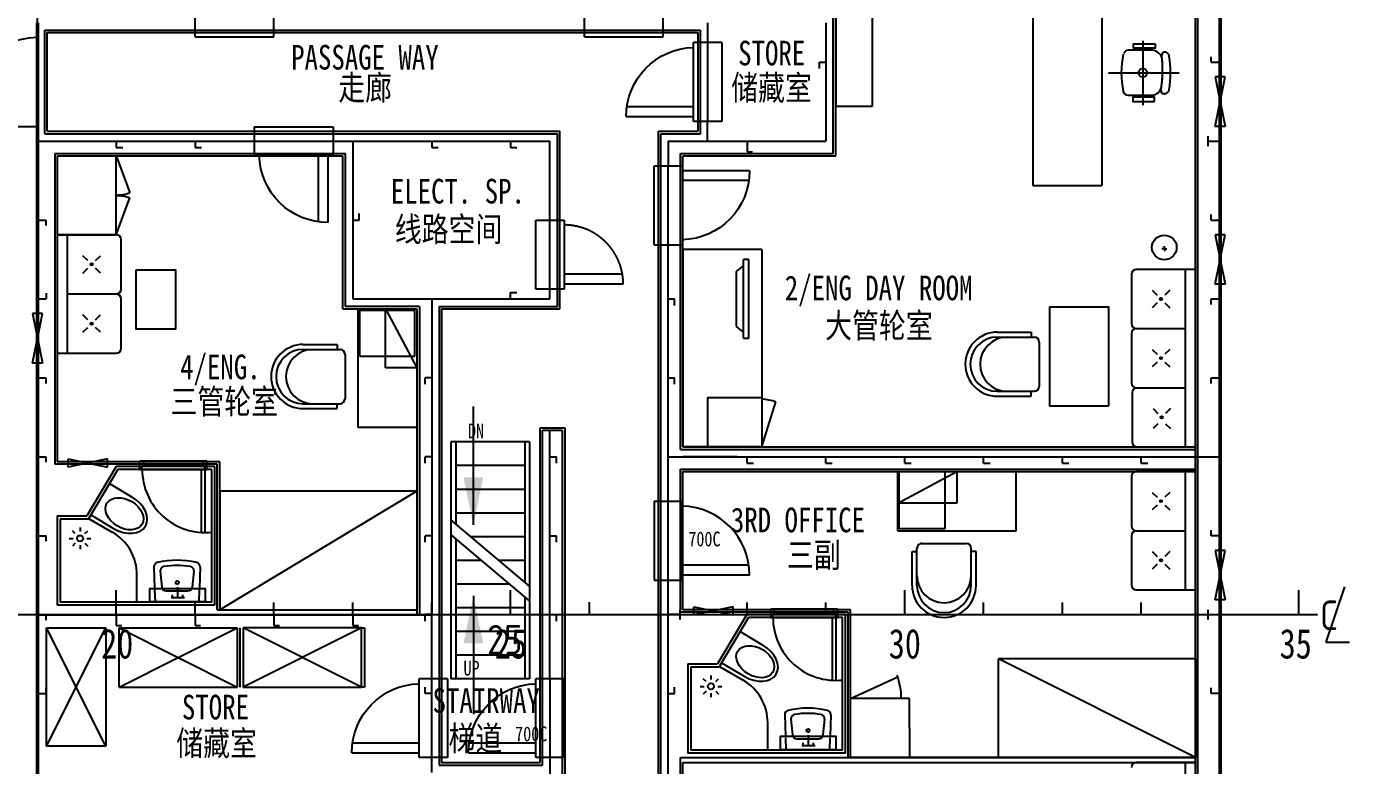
# Model space of a CAD drawing. Header units: millimetres. Extents: x -1838618 to -1600818, y -1770412 to -1553248.
# Drawn here: x -1688121 to -1674696, y -1687075 to -1679582 of the extents above; entities that cross this region are included whole.
import ezdxf
from ezdxf.enums import TextEntityAlignment as Align

# ---------------------------------------------------------------- set-up
doc = ezdxf.new("R2010")
doc.units = ezdxf.units.MM
doc.header["$LTSCALE"] = 100
for name, pattern in [('ACAD_ISO04W100', [30, 24, -3, 0, -3]), ('BORDER', [1.75, 1, -0.25, 0.25, -0.25]), ('CENTER', [2, 1.25, -0.25, 0.25, -0.25]), ('CENTER2', [28.574999999999996, 19.05, -3.174999999999999, 3.174999999999999, -3.174999999999999]), ('DASHED', [0.75, 0.5, -0.25]), ('DASHEDSS', [0.175, 0.125, -0.05]), ('PHANTOM', [2.5, 1.25, -0.25, 0.25, -0.25, 0.25, -0.25]), ('PHANTOM2', [31.749999999999986, 15.875, -3.174999999999999, 3.174999999999999, -3.174999999999999, 3.174999999999999, -3.174999999999999])]:
    doc.linetypes.add(name, pattern=pattern)
for name, color, linetype in [('412equipment', 6, 'Continuous'), ('Eq', 4, 'PHANTOM2'), ('FUN', 3, 'Continuous'), ('Funno', 3, 'Continuous'), ('Furniture', 3, 'Continuous'), ('LADDER', 2, 'Continuous'), ('LIN', 132, 'Continuous'), ('TOITOR', 6, 'Continuous')]:
    doc.layers.add(name, color=color, linetype=linetype)
doc.styles.add('ROMANT', font='', dxfattribs={"width": 0.8})
doc.styles.get("Standard").update_dxf_attribs({"font": 'gbenor.shx', "width": 0.9, "bigfont": 'gbcbig.shx'})
doc.styles.get('ROMANT').set_extended_font_data('SimSun')

# ---------------------------------------------------------------- blocks, each defined once
blk = doc.blocks.new('67')
at = {"color": 4}
for p, q in [((27061.26141402987, 283.2020053626038), (26872.61765984865, -279.8563456460834)), ((14599.99999999348, 0), (14599.99999999348, 250)), ((18599.99999999348, 0), (18599.99999999348, 250)), ((22599.99999999348, 0), (22599.99999999348, 250)), ((26599.99999999348, 0), (26599.99999999348, 250)), ((13799.99999999348, 0), (13799.99999999348, 125)), ((15399.99999999348, 0), (15399.99999999348, 125)), ((16199.99999999348, 0), (16199.99999999348, 125)), ((16999.99999999348, 0), (16999.99999999348, 125)), ((17799.99999999348, 0), (17799.99999999348, 125)), ((19399.9999999936, 0), (19399.9999999936, 125)), ((20199.9999999936, 0), (20199.9999999936, 125)), ((20999.9999999936, 0), (20999.9999999936, 125)), ((21799.9999999936, 0), (21799.9999999936, 125)), ((23399.9999999936, 0), (23399.9999999936, 125)), ((24199.9999999936, 0), (24199.9999999936, 125)), ((24999.9999999936, 0), (24999.9999999936, 125)), ((24999.99999999348, 0), (24999.99999999348, 125)), ((24999.99999999348, 0), (24999.99999999348, 125)), ((25799.99999999348, 0), (25799.99999999348, 125)), ((26872.61765984865, -279.8563456460834), (27113.02318748157, -279.8563456460834))]:
    blk.add_line(p, q, dxfattribs=at)
at = {"color": 4, "ltscale": 100}
blk.add_line((26786.59345266689, 0), (-4089.119822900276, 0), dxfattribs=at)
at = {"color": 4}
blk.add_text('C', height=300, dxfattribs=at).set_placement((26813.57626630505, -156.2675505601801))
at = {"color": 4, "style": 'ROMANT', "width": 0.8}
for s, p in [('20', (14445.51276427693, -443.9903266094624)), ('25', (18440.88619324798, -443.9903266094624)), ('30', (22437.49888486927, -443.9903266094624)), ('35', (26403.46061888384, -443.9903266094624))]:
    blk.add_text(s, height=300, dxfattribs=at).set_placement(p)
blk = doc.blocks.new('hghghg')
at = {"color": 1, "linetype": 'PHANTOM', "ltscale": 400}
blk.add_arc((2708724.532364399, 1336789.027222517), 9139.228509257078, 10.96138715880341, 219.9999998447811, dxfattribs=at)
blk = doc.blocks.new('A$C67547F16')
at = {"color": 6}
blk.add_line((0, 9599.999999999765), (0, -9599.999999999765), dxfattribs=at)
blk = doc.blocks.new('C DECK')
at = {"color": 6, "lineweight": 50}
for p, q in [((9.313226e-10, 9599.999999999765, 590), (9.313226e-10, -9599.999999999765, 590)), ((-11999.99999999907, -4799.999999997439, 590), (-11999.99999999814, 6000.000000003026, 590))]:
    blk.add_line(p, q, dxfattribs=at)
at = {"layer": '412equipment', "color": 7}
blk.add_blockref('A$C67547F16', (9.313226e-10, 0, 590), dxfattribs=at)
blk = doc.blocks.new('A$C61E57362')
at = {"layer": 'LADDER', "color": 2}
for p, q in [((228.9141836062773, 360.0000000034924), (228.9141836062773, 1560.000000015134)), ((800, 1200.000000011641), (0, 1200.000000011641)), ((0, 1200.000000011641), (0, -1200.000000011641)), ((50, 1200.000000011641), (50.00000000002771, 367.3336413772799)), ((750, 1200.000000011641), (750, -220.840690724519)), ((800, 1200.000000011641), (800, -1200.000000011641)), ((750, 960.0000000093132), (50.00000000000799, 960.0000000093135)), ((750, 720.000000006985), (50.00000000001598, 720.000000006985)), ((800, -262.8531430175062), (0, 409.3460936702904)), ((750, 480.0000000046566), (50.00000000002396, 480.0000000046567)), ((800, -409.3460936702904), (0, 262.8531430175062)), ((50, 220.8406907245189), (50, -1200.000000011641)), ((750, 240.0000000023283), (201.5427384326467, 240.0000000023283)), ((312.827660218929, 0), (50, 0)), ((750, 0), (487.172339781071, 0)), ((598.4572615673532, -240.0000000023283), (50, -240.0000000023283)), ((228.9141836062773, -360.0000000034926), (228.9141836062773, -1560.000000015134)), ((750, -367.3336413773031), (750, -1200.000000011641)), ((750, -480.0000000046566), (50, -480.0000000046566)), ((750, -720.0000000069849), (50, -720.0000000069848)), ((750, -960.0000000093132), (50, -960.0000000093132)), ((800, -1200.000000011641), (0, -1200.000000011641))]:
    blk.add_line(p, q, dxfattribs=at)
for points in [[(128.9141836062772, 840.0000000081345), (328.9141836062772, 840.0000000081345), (228.9141836062773, 360.0000000034778)], [(128.9141836062772, -840.0000000081639), (328.9141836062772, -840.0000000081639), (228.9141836062773, -360.0000000035071)]]:
    blk.add_solid(points, dxfattribs=at)
blk = doc.blocks.new('沙发')
at = {"color": 2, "linetype": 'Continuous'}
for p, q in [((100, 275), (-275, 275)), ((100, 325), (-243.7918340000324, 325)), ((-243.7918340000324, 325), (-243.7918340000324, 275)), ((-325, -225), (-325, 225)), ((100, -275), (-275, -275)), ((-243.7918340000324, -325), (-243.7918340000324, -275)), ((100, -325), (-243.7918340000324, -325))]:
    blk.add_line(p, q, dxfattribs=at)
for centre, radius, start, end in [((-275, 225), 50, 90, 180), ((0, 0), 275, 270, 90), ((100, 0), 325, 270, 90), ((100, 0), 275, 270, 90), ((-275, -225), 50, 180, 270)]:
    blk.add_arc(centre, radius, start, end, dxfattribs=at)
blk = doc.blocks.new('BED(2000X1000)')
at = {"color": 2}
for p, q in [((0, -1000), (0, 0)), ((2000, 0), (0, 0)), ((2000, 0), (2000, -1000)), ((0, -1000), (2000, -1000))]:
    blk.add_line(p, q, dxfattribs=at)
at = {"color": 1, "linetype": 'ACAD_ISO04W100', "ltscale": 5}
blk.add_line((2000, -999.9999999999708), (0, 0), dxfattribs=at)
blk = doc.blocks.new('WARDROBE(800X600X2100)')
at = {"color": 2}
for p, q in [((0, 0), (800, 0)), ((0, 0), (0, -600)), ((800, 0), (800, -600.0000000000291)), ((800, 0), (800, -500.0000000000291)), ((800, -600.0000000000291), (0, -600)), ((0, -600), (375.7754154444556, -737.0869692841661)), ((0, -600), (0, -600)), ((800, -600.0000000000291), (424.2245845556026, -737.0869692841661))]:
    blk.add_line(p, q, dxfattribs=at)
for centre, start, end in [((-5.82077e-11, -600), 339.957479079633, 0), ((799.9999999999418, -600.0000000000291), 180, 200.0425209203669)]:
    blk.add_arc(centre, 400, start, end, dxfattribs=at)
blk = doc.blocks.new('A$C491949C4')
at = {"color": 240, "linetype": 'ByBlock'}
for p, q in [((981.8543781638145, 383.9235630941402), (988.9563331264071, 166.1302775698423)), ((1045.33955730265, 339.29152825856), (1061.663477802183, 179.4247693389479)), ((1386.766567472601, 339.2955001042283), (1370.442241409793, 179.4247693388897)), ((1450.25801782019, 384.1445021233376), (1443.156062857597, 166.3512165990396)), ((988.9563331264071, 151.1302775698423), (992.852859606035, 31.63679886588943)), ((1105.43587619625, 139.8943486078351), (1326.669843015726, 139.8943486078351)), ((1223.320953869959, 72.55918170712539), (1223.320953869959, 177.3206069027946)), ((1439.252859605942, 31.63679886588943), (1443.149386085337, 151.1302775698423)), ((1156.125184647739, 72.55918170712539), (1290.516723091947, 72.55918170712539)), ((1169.236530887894, 72.55918170712539), (1169.236530887894, 98.74961890399572)), ((1274.127492395229, 72.55918170712539), (1274.127492395229, 98.74961890399572))]:
    blk.add_line(p, q, dxfattribs=at)
blk.add_lwpolyline([(939.9542225245387, 29.99985609212308), (939.9542225245387, 166.1302775698423), (1500.132107889512, 166.1302775698423), (1500.132107889512, 29.99985609212308)], close=True, dxfattribs=at)
blk.add_circle((1218.404222978512, 225.0585994668945), 16.38923069692566, dxfattribs=at)
for centre, radius, start, end in [((1025.831003608415, 385.3575834890653), 44, 102.5848047520016, 181.8676788394341), ((1216.064825405832, -423.0236200201615), 874.4604189684636, 76.79246298133988, 103.2092160529896), ((1406.274897813564, 385.3631712660135), 44, 358.1323211605658, 77.41679423775462), ((1089.111955696484, 343.7611075275054), 44, 99.09697724896176, 185.8302387477382), ((1216.064548511989, -390.2119103170408), 788.8681204265225, 80.2285837093285, 99.77320220518429), ((1342.994169078767, 343.7650793731155), 44, 354.1697612522619, 80.90468456215785), ((1105.43587619625, 183.8943486078351), 43.99999999999883, 185.8302387477382, 270), ((1326.669843015726, 183.8943486078351), 44, 270, 354.1697612522619)]:
    blk.add_arc(centre, radius, start, end, dxfattribs=at)
at = {"layer": 'TOITOR', "color": 240, "linetype": 'ByBlock'}
for p, q in [((597.4998871800489, 1399.999856092123), (299.9998871802818, 899.999856092123)), ((614.864271390019, 1369.999856092123), (317.0547858399805, 869.4797123102471)), ((1599.999887180282, 1399.999856092123), (597.4998871798161, 1399.999856092123)), ((1569.999887180514, 1369.999856092123), (614.864271390019, 1369.999856092123)), ((839.9998871802818, 1369.999856092065), (839.9998871802818, 1459.999856092007)), ((839.9998871802818, 1459.999856092065), (1519.999887180282, 1459.999856092065)), ((839.9998871802818, 1369.999856092065), (1519.999887180282, 1369.999856092065)), ((859.9998871802817, 1369.999856092065), (859.9998871802817, 1409.999856092007)), ((859.9998871802817, 1409.999856092007), (1499.999887180514, 1409.999856092065)), ((879.9998871802818, 1409.999856092007), (879.9998871802818, 1459.999856092007)), ((1461.999887180282, 1369.999856092065), (1461.999887180282, 734.1343042652297)), ((1479.999887180282, 1409.999856092007), (1479.999887180282, 1459.999856092007)), ((1499.999887180282, 1369.999856092065), (1499.999887180282, 1409.999856092007)), ((1499.999887180282, 1369.999856092065), (1499.999887180282, 732.9998560920649)), ((1519.999887180282, 1369.999856092065), (1519.999887180282, 1459.999856092007)), ((530.189974023262, 1227.690112618307), (759.9201443335041, 1091.000661283731)), ((-0.000112819718197, 899.999856092123), (299.9998871802818, 899.9998560920648)), ((29.99988718028181, 869.999856092123), (317.3557031655219, 869.999856092123)), ((319.1266766279004, 873.079809939867), (559.2354493094608, 735.0172656480863)), ((341.9195976566989, 911.269312002274), (571.649767966941, 774.5798606676398)), ((122.6432603169232, 672.3122107649396), (163.1438250062056, 672.3122107649396)), ((183.5735767942387, 721.5503044067591), (154.9353397954255, 750.1885414056887)), ((232.6934860367328, 782.3624364846909), (232.6934860367328, 741.8618717955832)), ((281.8133952792268, 721.5503044067591), (310.45163227804, 750.1885414056887)), ((302.24314706726, 672.3122107649396), (342.7437117565423, 672.3122107649396)), ((183.5735767942387, 623.0741171231202), (154.9353397954255, 594.4358801241905)), ((232.6934860367328, 602.762549734296), (232.6934860367328, 562.2619850451883)), ((281.8133952792268, 623.0741171231202), (310.45163227804, 594.4358801241905)), ((809.9998871802817, 29.99985609218129), (809.9998871802817, 301.5641141252126))]:
    blk.add_line(p, q, dxfattribs=at)
for points in [[(-0.000112819718197, 899.999856092123), (-0.000112819718197, -0.0001439078769181), (1599.999887180282, -0.0001439078769181), (1599.999887180282, 1399.999856092123)], [(29.99988718028181, 869.999856092123), (29.99988718028181, 29.99985609218129), (1569.999887180282, 29.99985609218129), (1569.999887180514, 1369.999856092123)]]:
    blk.add_lwpolyline(points, dxfattribs=at)
blk.add_circle((232.6934860367328, 672.3122107649396), 31.27217195974663, dxfattribs=at)
for centre, radius, start, end in [((1499.999887180514, 1369.999856091977), 637, 180, 276.3089809253555), ((309.9998871679418, 301.5641141179367), 500.0000000123399, 8.337633e-10, 60.10109815664209)]:
    blk.add_arc(centre, radius, start, end, dxfattribs=at)
blk.add_ellipse((683.1230822117068, 922.474075969323), major_axis=(177.7157921268292, -105.7408963154727), ratio=0.6951219512192655, dxfattribs=at)
blk.add_ellipse((665.7849561502225, 932.7902609757147), major_axis=(229.7301703101963, -136.6894513346384), ratio=0.6886792452829475, start_param=-1.570796326794401, end_param=1.570796326795391, dxfattribs=at)
blk = doc.blocks.new('A$C27DC17FB')
at = {"layer": 'LIN'}
for p, q in [((0.0002137055271305, 399.9994309491012), (82.244640069257, -0.0005690508987755)), ((0.0002137055271305, -0.0005690508987755), (82.244640069257, 399.9994309491012)), ((82.244640069257, 399.9994309491012), (0.0002137055271305, 399.9994309491012)), ((82.244640069257, -0.0005690508987755), (0.0002137055271305, -0.0005690508987755))]:
    blk.add_line(p, q, dxfattribs=at)
blk = doc.blocks.new('BC12')
at = {"color": 2}
for p, q in [((0, 0), (370.0000000000145, 2.91038e-11)), ((0, -1200), (0, -2.91038e-11)), ((370, -1200), (370.0000000000145, -2.91038e-11)), ((0, -1200), (370, -1199.999999999971))]:
    blk.add_line(p, q, dxfattribs=at)
blk = doc.blocks.new('TV')
at = {"layer": 'Eq'}
for p, q in [((0, 55.58611087501049), (0, 0)), ((0, 55.58611087501049), (800, 55.58611087501049)), ((0, 0), (800, 0)), ((62.16039748105686, 55.58611087501049), (118.4119380675256, 124.7518026242032)), ((665.9948601373471, 130.2107673964929), (134.0051398626529, 130.2107673964929)), ((737.8396025189431, 55.58611087501049), (681.5880619324744, 124.7518026242032)), ((800, 0), (800, 55.58611087501049))]:
    blk.add_line(p, q, dxfattribs=at)
for centre, start, end in [((134.0051398626529, 105.2107673964929), 90, 128.5888920842618), ((665.9948601373471, 105.2107673964929), 51.41110791573821, 90)]:
    blk.add_arc(centre, 25, start, end, dxfattribs=at)
blk = doc.blocks.new('TV TABLE2')
at = {"layer": 'FUN'}
for p, q in [((0, 0), (0, -800)), ((0, 0), (2000, -2.91038e-11)), ((2000, 0), (2000, -800)), ((0, -800), (2000, -800))]:
    blk.add_line(p, q, dxfattribs=at)
blk = doc.blocks.new('book rack(600x320x280)')
at = {"color": 2, "ltscale": 10}
for p, q in [((-600, 0), (-600, -320)), ((0, 0), (-600, 0)), ((-600, 0), (0, -320)), ((0, -320), (0, 0)), ((-600, -320), (0, -320))]:
    blk.add_line(p, q, dxfattribs=at)
blk = doc.blocks.new('jj')
at = {"color": 6}
for p, q in [((98188.1525765613, 176276.7093746283), (98244.15257656132, 176276.7093746283)), ((98188.1525765613, 176166.7093746283), (98188.1525765613, 176276.7093746283))]:
    blk.add_line(p, q, dxfattribs=at)
blk = doc.blocks.new('DOOR700C NEW')
at = {"color": 2}
for p, q in [((649.7940998086123, 688.0352404987752), (649.7940998085832, 12.54117774074984)), ((749.7940998086123, 695.2149174712249), (749.7940998086123, 12.53534188943013)), ((-0.205888747877907, -274.6315626151336), (0.0094282462669071, 12.57618028242723)), ((799.7940998086415, 12.53242396377027), (0.0094304337690119, 12.57909820795976)), ((799.7940998086415, -274.6315626151336), (799.7940998086415, 12.53242396377027)), ((-0.205888747877907, -274.63156261513), (799.7940998086705, -274.6315626151336))]:
    blk.add_line(p, q, dxfattribs=at)
at = {"color": 2, "lineweight": -3, "ltscale": 5}
blk.add_arc((749.7940998086123, -4.785082528775092), 700, 90, 178.5788155781583, dxfattribs=at)
blk = doc.blocks.new('2')
at = {"color": 6}
for p, q in [((-28702.38223777187, -37258.71175728081), (-28646.38223777188, -37258.71175728081)), ((-28702.38223777187, -37368.71175728081), (-28702.38223777187, -37258.71175728081))]:
    blk.add_line(p, q, dxfattribs=at)
blk = doc.blocks.new('3沙发')
at = {"color": 2}
for p, q in [((-1200, 600), (-1200, -2.328306e-10)), ((-650, 650), (-1150, 650)), ((-600, 600), (-600, 100)), ((-50, 650), (-550, 650)), ((0, 0), (0, 600)), ((-939.3231371182482, 389.3231371182483), (-988.5587316898163, 438.5587316898163)), ((-811.4412683101835, 438.5587316898163), (-860.6768628817517, 389.3231371182483)), ((-339.3231371182483, 389.3231371182483), (-388.5587316898163, 438.5587316898163)), ((-211.4412683101837, 438.5587316898163), (-260.6768628817517, 389.3231371182483)), ((-939.3231371182482, 310.6768628817517), (-988.5587316898163, 261.4412683101837)), ((-892.1017943287735, 357.8982056712266), (-907.8982056712266, 342.1017943287734)), ((-892.1017943287735, 342.1017943287734), (-907.8982056712266, 357.8982056712266)), ((-811.4412683101835, 261.4412683101837), (-860.6768628817517, 310.6768628817517)), ((-339.3231371182483, 310.6768628817517), (-388.5587316898163, 261.4412683101837)), ((-292.1017943287734, 357.8982056712266), (-307.8982056712266, 342.1017943287734)), ((-292.1017943287734, 342.1017943287734), (-307.8982056712266, 357.8982056712266)), ((-211.4412683101837, 261.4412683101837), (-260.6768628817517, 310.6768628817517)), ((-1200.000000000233, 99.99999999976717), (0, 100)), ((-1200.000000000233, -2.328306e-10), (0, 0)), ((0, 100), (0, 100))]:
    blk.add_line(p, q, dxfattribs=at)
for centre in [(-900, 350), (-300, 350)]:
    blk.add_circle(centre, 11.16974957875079, dxfattribs=at)
for centre, start, end in [((-1150, 600), 90, 180), ((-650, 600), 0, 90), ((-550, 600), 90, 180), ((-50, 600), 0, 90)]:
    blk.add_arc(centre, 50, start, end, dxfattribs=at)
blk = doc.blocks.new('T.T.1000X600X600')
at = {"layer": 'Furniture'}
blk.add_lwpolyline([(-565.4435541667043, 199.4974746832158), (-165.4435541667044, 199.4974746832158), (-165.4435541667044, -400.5025253167842), (-565.4435541667043, -400.5025253167842)], close=True, dxfattribs=at)
blk = doc.blocks.new('3FDF')
at = {"color": 6}
for p, q in [((-3920.000001529232, -379.9999999823049, 590), (-3920.0000015283, 3369.999999998603, 590)), ((8079.9999984717, 1118.999999996042, 590), (8079.9999984717, -779.0000000039581, 590)), ((2879.999998347834, -230.000000001397, 590), (2879.999998347834, -1229.843722030986, 590)), ((4079.999998456798, -230.000000001397, 590), (4079.999998347833, -1429.375000003027, 590)), ((-3920.000001529697, -1430.000000001397, 590), (-3920.000001529232, -379.9999999823049, 590)), ((4015.000211837701, -694.6875000023283, 590), (4015.000211837701, -629.6875000023283, 590)), ((4015.000211837701, -629.6875000023283, 590), (4080.000211837702, -629.6875000023283, 590)), ((7989.9999984717, -630.0000000039581, 590), (7989.9999984717, -574.000000003958, 590)), ((7989.9999984717, -630.0000000039581, 590), (8079.9999984717, -630.0000000039581, 590)), ((2880.071603819262, -1429.843722030986, 590), (2880.071603819262, -1229.843722030986, 590)), ((8079.9999984717, -1281.000000003958, 590), (8079.9999984717, -2379.000000003958, 590)), ((-3920.0000015283, -1430.000000001397, 590), (-920.0000015185213, -1430.000000001397, 590)), ((-3920.0000015283, -3179.000000003725, 590), (-3920.0000015283, -1430.000000001397, 590)), ((-3120.000001523644, -1430.000000001397, 590), (-3120.000001523644, -1495.000000001397, 590)), ((-2320.000001118518, -1430.000000230037, 590), (-2320.000001118518, -1495.000000230036, 590)), ((-920.0000015185213, -1430.000000001397, 590), (1279.9999984717, -1430.000000001397, 590)), ((-720.0000015283003, -1430.000000001397, 590), (-720.0000015283003, -3030.000000001397, 590)), ((79.99999888148159, -1430.000000230037, 590), (79.99999888148159, -1495.000000230036, 590)), ((879.9999988814816, -1430.000000230037, 590), (879.9999988814816, -1495.000000230036, 590)), ((1279.999998472631, -2229.652833033353, 590), (1279.999998472631, -1430.000000001397, 590)), ((2479.9999984717, -1430.000000001397, 590), (4079.999998347833, -1429.375000003027, 590)), ((2479.9999984717, -1430.000000007218, 590), (2479.9999984717, -1680.000000007218, 590)), ((7959.999998498708, -1480.000000003958, 590), (7959.999998498708, -1380.000000003958, 590)), ((7959.999998498708, -1430.000000003958, 590), (8079.999998498708, -1430.000000003958, 590)), ((-3120.000001523644, -1495.000000001397, 590), (-3055.000001523644, -1495.000000001397, 590)), ((-2320.000001118518, -1495.000000230036, 590), (-2255.000001118518, -1495.000000230036, 590)), ((79.99999888148159, -1495.000000230036, 590), (144.9999988814816, -1495.000000230036, 590)), ((879.9999988814816, -1495.000000230036, 590), (944.9999988814816, -1495.000000230036, 590)), ((2479.9999984717, -5880.000000003958, 590), (2479.9999984717, -1680.000000007218, 590)), ((-3920.00000152411, -2230.000000003725, 590), (-3830.00000152411, -2230.000000003725, 590)), ((-3830.00000152411, -2286.000000003725, 590), (-3830.00000152411, -2230.000000003725, 590)), ((-720.0000012991949, -2230.000106738648, 590), (-655.000001299195, -2230.000106738648, 590)), ((-655.000001299195, -2230.000106738648, 590), (-655.000001299195, -2165.000106738648, 590)), ((1279.999998472631, -3030.000000001397, 590), (1279.999998472631, -2229.652833033353, 590)), ((7989.9999984717, -2230.000000003958, 590), (7989.9999984717, -2174.000000003958, 590)), ((7989.9999984717, -2230.000000003958, 590), (8079.9999984717, -2230.000000003958, 590)), ((8079.9999984717, -2881.000000003725, 590), (8079.9999984717, -5579.000000003958, 590)), ((-3920.00000152411, -3030.000000003726, 590), (-3830.00000152411, -3030.000000003726, 590)), ((-3830.00000152411, -2972.50211107987, 590), (-3830.00000152411, -3028.50211107987, 590)), ((-720.0000015283003, -3030.000000001397, 590), (1279.9999984717, -3030.000000001397, 590)), ((79.9999984758906, -3030.000000001397, 590), (79.9999984758906, -6230.000000001397, 590)), ((879.9999988814816, -3030.000213247026, 590), (879.9999988814816, -2965.000213247026, 590)), ((879.9999988814816, -2965.000213247026, 590), (944.9999988814816, -2965.000213247026, 590)), ((2479.999891963322, -3030.000106738415, 590), (2544.999891963322, -3030.000106738415, 590)), ((2544.999891963322, -3095.000106738415, 590), (2544.999891963322, -3030.000106738415, 590)), ((7989.9999984717, -3086.000000003958, 590), (7989.9999984717, -3030.000000003958, 590)), ((7989.9999984717, -3030.000000003958, 590), (8079.9999984717, -3030.000000003958, 590)), ((-3920.0000015283, -9430.000000078462, 590), (-3920.0000015283, -3681.000000003726, 590)), ((-3920.00000152411, -3830.000000003725, 590), (-3830.00000152411, -3830.000000003725, 590)), ((-3830.00000152411, -3886.000000003726, 590), (-3830.00000152411, -3830.000000003725, 590)), ((80.00010498426855, -3830.000106738415, 590), (15.00010498426854, -3830.000106738415, 590)), ((15.00010498426854, -3895.000106738415, 590), (15.00010498426854, -3830.000106738415, 590)), ((2479.999891963322, -3830.000106738415, 590), (2544.999891963322, -3830.000106738415, 590)), ((2544.999891963322, -3895.000106738415, 590), (2544.999891963322, -3830.000106738415, 590)), ((7989.9999984717, -3886.000000003959, 590), (7989.9999984717, -3830.000000003958, 590)), ((7989.9999984717, -3830.000000003958, 590), (8079.9999984717, -3830.000000003958, 590)), ((1279.999998476356, -6880.118169959169, 590), (1279.9999984717, -4360.000000001397, 590)), ((-3920.00000152411, -4630.000000003724, 590), (-3830.00000152411, -4630.000000003724, 590)), ((-3830.00000152411, -4686.000000003725, 590), (-3830.00000152411, -4630.000000003724, 590)), ((80.00010498426855, -4630.000106738414, 590), (15.00010498426854, -4630.000106738414, 590)), ((15.00010498426854, -4695.000106738414, 590), (15.00010498426854, -4630.000106738414, 590)), ((1279.999891963787, -4630.000106738182, 590), (1344.999891963787, -4630.000106738182, 590)), ((1344.999891963787, -4695.000106738182, 590), (1344.999891963787, -4630.000106738182, 590)), ((2479.999891963322, -4630.000106738414, 590), (8079.9999984717, -4630.000106738414, 590)), ((3279.999891963322, -4695.000106738414, 590), (3279.999891963322, -4630.000106738414, 590)), ((3279.999891963322, -4695.000106738414, 590), (3344.999891963322, -4695.000106738414, 590)), ((4079.999891963321, -4695.000106738414, 590), (4079.999891963321, -4630.000106738414, 590)), ((4079.999891963321, -4695.000106738414, 590), (4144.999891963322, -4695.000106738414, 590)), ((4879.999891963322, -4695.000106738414, 590), (4879.999891963322, -4630.000106738414, 590)), ((4879.999891963322, -4695.000106738414, 590), (4944.999891963322, -4695.000106738414, 590)), ((5679.999891963322, -4695.000106738414, 590), (5679.999891963322, -4630.000106738414, 590)), ((5679.999891963322, -4695.000106738414, 590), (5744.999891963321, -4695.000106738414, 590)), ((6479.999891963323, -4695.000106738414, 590), (6479.999891963323, -4630.000106738414, 590)), ((6479.999891963323, -4695.000106738414, 590), (6544.999891963321, -4695.000106738414, 590)), ((7279.999891963322, -4695.000106738414, 590), (7279.999891963322, -4630.000106738414, 590)), ((7279.999891963322, -4695.000106738414, 590), (7344.999891963322, -4695.000106738414, 590)), ((-3920.00000152411, -5430.000000003725, 590), (-3830.00000152411, -5430.000000003725, 590)), ((-3830.00000152411, -5486.000000003725, 590), (-3830.00000152411, -5430.000000003725, 590)), ((80.00010498426855, -5430.000106738415, 590), (15.00010498426854, -5430.000106738415, 590)), ((15.00010498426854, -5495.000106738415, 590), (15.00010498426854, -5430.000106738415, 590)), ((1279.999891963787, -5430.000106738182, 590), (1344.999891963787, -5430.000106738182, 590)), ((1344.999891963787, -5495.000106738181, 590), (1344.999891963787, -5430.000106738182, 590)), ((7989.9999984717, -5430.000000038417, 590), (7989.9999984717, -5374.000000038417, 590)), ((8079.9999984717, -5430.000000038417, 590), (7989.9999984717, -5430.000000038417, 590)), ((2479.9999984717, -10830.00000000093, 590), (2479.9999984717, -5880.000000003958, 590)), ((8079.9999984717, -6081.000000003958, 590), (8079.9999984717, -7979.999999969732, 590)), ((8079.999998476356, -6230.000000003725, 590), (8079.999998476356, -6105.000000003725, 590)), ((-3920.00000152411, -6230.000000003725, 590), (-3830.00000152411, -6230.000000003725, 590)), ((-3920.0000015283, -6231.071677580942, 590), (79.9999984758906, -6231.071677580942, 590)), ((-3830.00000152411, -6286.000000003725, 590), (-3830.00000152411, -6230.000000003725, 590)), ((80.00010498426855, -6230.000106738414, 590), (15.00010498426854, -6230.000106738414, 590)), ((15.00010498426854, -6295.000106738415, 590), (15.00010498426854, -6230.000106738414, 590)), ((79.9999984758906, -7830.000000013038, 590), (79.9999984758906, -6230.000000001397, 590)), ((1279.999891963787, -6230.000106738182, 590), (1344.999891963787, -6230.000106738182, 590)), ((1344.999891963787, -6295.000106738182, 590), (1344.999891963787, -6230.000106738182, 590)), ((2599.999998475891, -6230.000000011409, 590), (2479.999998475891, -6230.000000011409, 590)), ((2599.999998475891, -6280.000000011408, 590), (2599.999998475891, -6180.000000011409, 590)), ((7959.999998498708, -6280.000000003958, 590), (7959.999998498708, -6180.000000003958, 590)), ((7959.999998498708, -6230.000000003958, 590), (8079.999998498708, -6230.000000003958, 590)), ((-3830.000001541339, -7030.000000031897, 590), (-3830.000001541339, -6974.000000031899, 590)), ((15.00010498426854, -7030.000106738414, 590), (15.00010498426854, -6965.000106738415, 590)), ((1279.999998476356, -6880.118169959169, 590), (1279.999998476822, -9330.084716197336, 590)), ((2544.999891962856, -7030.000106738414, 590), (2544.999891962856, -6965.000106738415, 590)), ((7989.9999984717, -7030.000000038417, 590), (7989.9999984717, -6974.000000038417, 590)), ((-3920.000001541339, -7030.000000031897, 590), (-3830.000001541339, -7030.000000031897, 590)), ((80.00010498426855, -7030.000106738414, 590), (15.00010498426854, -7030.000106738414, 590)), ((2479.999891962856, -7030.000106738414, 590), (2544.999891962856, -7030.000106738414, 590)), ((8079.9999984717, -7030.000000038417, 590), (7989.9999984717, -7030.000000038417, 590))]:
    blk.add_line(p, q, dxfattribs=at)
at = {"color": 2}
for p, q in [((7829.9999987958, -15630.00000000442, 590), (7830.000073395204, 3169.999999999069, 590)), ((7854.99999869708, -15654.99999999697, 590), (7855.000073494389, 3195.00037310971, 590)), ((-3845.0000015283, -304.954542684136, 590), (2804.999998347834, -304.954542684136, 590)), ((-3845.000001529232, -1354.682501998497, 590), (-3845.000001529232, -304.954542684136, 590)), ((-3820.0000015283, -329.9545426839031, 590), (2779.999998347834, -329.954542684136, 590)), ((-3820.000001529232, -1329.682501998497, 590), (-3820.000001529232, -329.9545426839031, 590)), ((2779.999998347834, -329.954542684136, 590), (2779.999998347834, -1329.682501998497, 590)), ((2804.999998347834, -304.954542684136, 590), (2804.999998347834, -1359.682501998497, 590)), ((7295.952281058766, -411.8241176770534, 590), (7295.952281058766, -1063.824117677053, 590)), ((6945.702098599169, -737.8241176770534, 590), (7665.202281058767, -737.8241176770534, 590)), ((7514.400164756924, -949.3241176768206, 590), (7505.382724395023, -949.3241176768206, 590)), ((-3820.000001529232, -1329.682501998497, 590), (1379.999998470768, -1329.682501998497, 590)), ((1379.999998471699, -3130.000000001397, 590), (1379.999998471699, -1329.057501918636, 590)), ((2379.999998469837, -11130.00000008405, 590), (2379.999998470768, -1329.682501998497, 590)), ((2379.999998470768, -1329.682501998497, 590), (2779.999998347834, -1329.682501998497, 590)), ((-3845.000001529232, -1354.682501998497, 590), (1354.999998470768, -1354.682501998497, 590)), ((1354.9999984717, -3105.000000001397, 590), (1354.9999984717, -1354.682501918636, 590)), ((2404.999998470768, -1354.682501998497, 590), (2804.999998347834, -1354.682501998497, 590)), ((2404.999998469837, -11105.0000000773, 590), (2404.999998470768, -1354.682501998497, 590)), ((-3745.0000015283, -1554.682501918636, 590), (-3745.0000015283, -4704.99999992107, 590)), ((-3745.0000015283, -1554.682501918636, 590), (-795.0000015283003, -1554.682501918403, 590)), ((-3720.0000015283, -1579.682501918403, 590), (-3720.0000015283, -4679.99999992107, 590)), ((-3695.0000015283, -1579.682501918636, 590), (-820.0000015283003, -1579.682501918636, 590)), ((-820.0000015283003, -3129.682501895354, 590), (-820.0000015283003, -1579.682501918403, 590)), ((-795.0000015283003, -3104.682501895354, 590), (-795.0000015283003, -1554.682501918403, 590)), ((2604.999998483807, -4555.000106738414, 590), (2604.999998489395, -1555.000000003958, 590)), ((2605.624998494052, -1555.000000115018, 590), (4154.999998456332, -1555.000000165543, 590)), ((2629.9999984717, -4529.999999916413, 590), (2629.9999984717, -1580.000000003958, 590)), ((2630.624998476357, -1580.000000114785, 590), (4179.999998456333, -1580.000000113854, 590)), ((6179.426523140632, -1879.999979846412, 590), (6879.398237346672, -1879.999985718867, 590)), ((1136.396123885643, -2929.652833033353, 590), (1136.396123885177, -2229.652833033353, 590)), ((1136.396123885177, -2229.652833033353, 590), (1423.583447586512, -2229.652833033353, 590)), ((1423.563022106653, -2229.652833033353, 590), (1423.603873066138, -2929.65283303312, 590)), ((7514.045914109797, -2520.149874387775, 590), (7489.045914109796, -2520.149874387775, 590)), ((7514.045914109797, -2520.149874387775, 590), (7489.045914109796, -2520.149874387775, 590)), ((7514.045914109797, -2520.149874387775, 590), (7514.045914109797, -2495.149874387775, 590)), ((7514.045914109797, -2520.149874387775, 590), (7539.045914109796, -2520.149874387775, 590)), ((7514.045914109797, -2520.149874387775, 590), (7514.045914109797, -2545.149874387775, 590)), ((7514.045914109797, -2520.149874387775, 590), (7539.045914109796, -2520.149874387775, 590)), ((7180.000042841304, -2780.000109417131, 590), (7180.00004284177, -3280.000109417132, 590)), ((7830.000042840838, -2730.000109416666, 590), (7230.000042840838, -2730.000109417131, 590)), ((7730.000042841304, -4530.000106738414, 590), (7730.000042840838, -2730.000109416899, 590)), ((7730.000042840838, -2730.000109416899, 590), (7730.000042840838, -2730.000109416899, 590)), ((7830.000042841304, -4530.000106738414, 590), (7830.000042840838, -2730.000109416899, 590)), ((1423.603873066138, -2929.652833033353, 590), (1136.396123885643, -2929.652833033353, 590)), ((7391.44131115172, -2941.441377727315, 590), (7440.676905723289, -2990.67697229865, 590)), ((7568.558774530888, -2941.441377727082, 590), (7519.323179959319, -2990.67697229865, 590)), ((7440.676905723289, -3069.323246535147, 590), (7391.44131115172, -3118.558841106948, 590)), ((7472.101837170311, -3022.101903745672, 590), (7487.898248512298, -3037.898315088125, 590)), ((7487.898248512298, -3022.101903745672, 590), (7472.101837170311, -3037.898315088125, 590)), ((7519.323179959319, -3069.323246535147, 590), (7568.558774530888, -3118.558841106715, 590)), ((-820.0000015283003, -3129.682501895354, 590), (-70.0000865100883, -3129.682501895354, 590)), ((-45.00000152830034, -3104.682501895354, 590), (-795.0000015283003, -3104.682501895354, 590)), ((-670.000086510554, -3129.682501894888, 590), (-670.0000865124166, -4329.682501894887, 590)), ((-670.000086510554, -3129.682501894888, 590), (-70.00000152923167, -3129.682501894655, 590)), ((-620.0001714900135, -3129.682501894888, 590), (-70.00000152923167, -3129.682501895354, 590)), ((-70.00000152923167, -3129.682501895354, 590), (-70.00000152830034, -6231.071677580708, 590)), ((-70.00000152923167, -3129.682501894655, 590), (-70.00000153109431, -4129.682501894655, 590)), ((-45.00000152830034, -3104.682501895354, 590), (-45.00000152830034, -6231.071677580708, 590)), ((154.9999984735623, -3105.000000001397, 590), (1354.9999984717, -3105.000000001397, 590)), ((179.9999984735623, -3130.000000001397, 590), (1379.999998471699, -3130.000000001397, 590)), ((7230.00004284177, -3330.000109417131, 590), (7730.00004284177, -3330.000109416899, 590)), ((7180.00004284177, -3380.000109417132, 590), (7180.00004284177, -3880.000109417132, 590)), ((7391.44131115172, -3541.441377727315, 590), (7440.676905723289, -3590.676972298651, 590)), ((7472.101837170311, -3622.101903745672, 590), (7487.898248513229, -3637.898315088125, 590)), ((7487.898248513229, -3622.101903745672, 590), (7472.101837170311, -3637.898315088125, 590)), ((7568.558774531819, -3541.441377727082, 590), (7519.323179960252, -3590.676972298651, 590)), ((7440.676905723289, -3669.323246535146, 590), (7391.44131115172, -3718.558841106947, 590)), ((7519.323179960252, -3669.323246535146, 590), (7568.558774531819, -3718.558841106715, 590)), ((7187.761699876748, -3980.000106738648, 590), (7187.761699877214, -4480.000106738647, 590)), ((7230.00004284177, -3930.000109417131, 590), (7730.000042841304, -3930.000109416666, 590)), ((2629.9999984717, -4529.999999916413, 590), (2629.9999984717, -4129.999999916413, 590)), ((3429.9999984717, -4529.999999916413, 590), (3572.585248769261, -4073.519581977977, 590)), ((7399.202968187164, -4142.047484581825, 590), (7448.438562758733, -4191.283079153159, 590)), ((7576.320431566798, -4142.047484581591, 590), (7527.084836995229, -4191.283079153159, 590)), ((7448.438562758733, -4294.246114806504, 590), (7399.20296818763, -4343.481709378306, 590)), ((7479.863494205755, -4222.708010600181, 590), (7495.659905548207, -4238.504421942635, 590)), ((7495.659905548207, -4222.708010600181, 590), (7479.863494205755, -4238.504421942635, 590)), ((7527.084836995229, -4294.246114806504, 590), (7576.320431566798, -4343.481709378073, 590)), ((-670.0000865124166, -4329.682501894887, 590), (-70.00000153109431, -4329.682501894654, 590)), ((1179.999998470768, -4335.000000001397, 590), (1429.999998470768, -4335.000000001397, 590)), ((1204.999998470768, -4360.000000001397, 590), (1404.999998470768, -4360.000000001397, 590)), ((1404.999998470768, -4360.000000001397, 590), (1404.999998470768, -11105.31749816308, 590)), ((1429.999998470768, -4335.000000001397, 590), (1429.999998470768, -11130.31749808322, 590)), ((2604.999998483807, -4555.000106738414, 590), (7830.000042841304, -4555.000106738414, 590)), ((2629.9999984717, -4530.000106738414, 590), (7830.000042841304, -4530.000106738414, 590)), ((7222.238385812379, -4530.000109430635, 590), (7822.238385812379, -4530.00010943017, 590)), ((2629.9999984717, -4629.999999916413, 590), (7829.999999307095, -4629.999999918276, 590)), ((3179.9999984717, -4629.999999916413, 590), (2629.9999984717, -4629.999999916413, 590)), ((4154.847593291662, -4629.999999917112, 590), (4654.847593291662, -4629.999999917112, 590)), ((2604.999998483342, -4754.999999916181, 590), (7829.999999307095, -4754.999999918276, 590)), ((2604.999998480082, -6205.000000000699, 590), (2604.999998483342, -4754.999999916181, 590)), ((2629.9999984717, -4779.999999916413, 590), (7829.999999307095, -4779.999999918277, 590)), ((2629.9999984717, -6180.000000000466, 590), (2629.9999984717, -4779.999999916413, 590)), ((4808.814652922563, -5379.999999917112, 590), (4808.814652922563, -4779.999914935557, 590)), ((6008.814652922563, -5379.999999918742, 590), (6008.814652922563, -4779.99991493742, 590)), ((-2070.000001528766, -4980.000000001164, 590), (-2070.000001528766, -6180.000000001165, 590)), ((-70.000001528766, -4980.000000001164, 590), (-2070.000001528766, -4980.000000001164, 590)), ((4808.814652922563, -5379.999999917112, 590), (6008.814652922563, -5379.999999919208, 590)), ((-3920.00000152411, -6230.000000003725, 590), (-3920.00000152411, -6105.000000003725, 590)), ((79.9999984758906, -6230.000000003725, 590), (79.9999984758906, -6105.000000003725, 590)), ((879.9999984758906, -6230.000000003725, 590), (879.9999984758906, -6105.000000003725, 590)), ((1679.99999847589, -6230.000000003725, 590), (1679.99999847589, -6105.000000003725, 590)), ((2479.999998475891, -6230.000000003725, 590), (2479.999998475891, -6105.000000003725, 590)), ((-3827.435652513523, -6364.484218964353, 590), (-3227.435652513523, -6364.484218964353, 590)), ((-3827.435652513523, -7564.484218964354, 590), (-3827.435652513523, -6364.484218964353, 590)), ((-3227.435652513523, -6364.484218964353, 590), (-3227.435652513523, -7564.484218964354, 590)), ((-3092.54848351935, -6964.484218964354, 590), (-3092.54848351935, -6364.484218964353, 590)), ((-3092.54848351935, -6364.484218964353, 590), (-1892.548483519349, -6364.484218964353, 590)), ((-3092.54848351935, -6964.484218964354, 590), (-3092.54848351935, -6364.484218964353, 590)), ((-1892.548483519349, -6364.484218964353, 590), (-1892.548483519349, -6964.484218964354, 590)), ((-1892.548483519349, -6364.484218964353, 590), (-1892.548483519349, -6964.484218964354, 590)), ((-1862.548483519349, -6964.484218964354, 590), (-1862.548483519349, -6364.484218964353, 590)), ((-1862.548483519349, -6964.484218964354, 590), (-1862.548483519349, -6364.484218964353, 590)), ((-1832.548483519349, -6364.484218964353, 590), (-1832.548483519349, -6964.484218964354, 590)), ((-1832.548483519349, -6364.484218964353, 590), (-1832.548483519349, -6964.484218964354, 590)), ((-632.5484835193492, -6364.484218964353, 590), (-1832.548483519349, -6364.484218964353, 590)), ((-632.5484835193492, -6964.484218964354, 590), (-632.5484835193492, -6364.484218964353, 590)), ((-632.5484835193492, -6964.484218964354, 590), (-632.5484835193492, -6364.484218964353, 590)), ((-632.5484835193492, -6364.484218964353, 590), (-602.5484835193492, -6364.484218964353, 590)), ((-602.5484835193492, -6364.484218964353, 590), (-602.5484835193492, -6964.484218964354, 590)), ((-3092.54848351935, -6964.484218964354, 590), (-1892.548483519349, -6964.484218964354, 590)), ((-1832.548483519349, -6964.484218964354, 590), (-632.5484835193492, -6964.484218964354, 590)), ((-602.5484835193492, -6964.484218964354, 590), (-632.5484835193492, -6964.484218964354, 590)), ((-3227.435652513523, -7564.484218964354, 590), (-3827.435652513523, -7564.484218964354, 590)), ((-3227.435652513523, -7564.484218964354, 590), (-3827.435652513523, -7564.484218964354, 590)), ((2604.999998470769, -10905.00000000372, 590), (2604.999998469837, -7680.000000000699, 590)), ((2604.999998469837, -7680.000000000699, 590), (7829.999998470768, -7679.999999998836, 590)), ((2629.999998470768, -10880.00000000302, 590), (2629.9999984717, -7730.000000001165, 590)), ((2629.9999984717, -7730.000000001165, 590), (7830.000030143186, -7730.000008705771, 590)), ((7829.999998469837, -7679.999999999767, 590), (4304.999998471699, -7679.999999999767, 590)), ((7830.000030144117, -7730.000008705538, 590), (7230.000030144117, -7730.000008706004, 590)), ((7730.000030144117, -9530.000006027287, 590), (7730.000030144117, -7730.000008705771, 590)), ((7730.000030144117, -7730.000008705771, 590), (7730.000030144117, -7730.000008705771, 590)), ((7830.000030144117, -9530.000006027287, 590), (7830.000030144117, -7730.000008705771, 590))]:
    blk.add_line(p, q, dxfattribs=at)
at = {"color": 2, "ltscale": 10}
for p, q in [((4154.999998456332, -1555.000000165543, 590), (4154.999998466112, 1695.000000034226, 590)), ((4179.999998456333, -1580.000000113854, 590), (4179.999998466112, 1670.000000034226, 590)), ((6179.426523140632, 120.0000138489995, 590), (6179.426523140632, -1879.999979846412, 590)), ((6879.398237346672, 122.3783239221666, 590), (6879.398237346672, -1879.999985718867, 590)), ((154.9999984735623, -3105.000000001397, 590), (154.9999984716996, -7755.000000001396, 590)), ((179.9999984735623, -3129.682501895354, 590), (179.9999984716996, -7730.317498094635, 590)), ((1179.999998471234, -7730.000000081026, 590), (1179.999998470768, -4335.000000001397, 590)), ((1204.999998470768, -7755.000000081025, 590), (1204.999998470768, -4360.000000001397, 590)), ((-2095.0000015283, -6180.000000000931, 590), (-70.00000152830034, -6180.000000000233, 590)), ((4328.181502953172, -7080.03308020276, 590), (4810.078530025669, -6862.568612807897, 590)), ((4928.806502953172, -7080.03308020276, 590), (4329.999998471699, -7080.03308020276, 590)), ((4930.624998471699, -7680.000000000233, 590), (4928.806502953172, -7080.03308020276, 590)), ((154.9999984716996, -7755.000000004191, 590), (1204.999998470768, -7755.000000003959, 590)), ((179.9999984716996, -7730.00000000419, 590), (1179.999998471234, -7730.000000003959, 590))]:
    blk.add_line(p, q, dxfattribs=at)
at = {"color": 2, "linetype": 'Continuous'}
for p, q in [((7392.73258729931, -508.0737159892451, 590), (7150.365757215768, -507.865057717543, 590)), ((7145.038771489635, -962.8649240678642, 590), (7387.382612266577, -963.0735625475645, 590))]:
    blk.add_line(p, q, dxfattribs=at)
at = {"color": 4}
for p, q in [((8029.999998477288, -1281.000000003958, 590), (8129.999998477288, -779.0000000039581, 590)), ((8029.999998477288, -779.0000000039581, 590), (8129.999998477288, -1281.000000003958, 590)), ((8129.999998477288, -779.0000000039581, 590), (8029.999998477288, -779.0000000039581, 590)), ((8129.999998477288, -1281.000000003958, 590), (8029.999998477288, -1281.000000003958, 590)), ((8029.9999984717, -2881.000000003958, 590), (8129.999998471701, -2379.000000003958, 590)), ((8029.9999984717, -2379.000000003958, 590), (8129.999998471701, -2881.000000003958, 590)), ((8129.999998471701, -2379.000000003958, 590), (8029.9999984717, -2379.000000003958, 590)), ((8129.999998471701, -2881.000000003958, 590), (8029.9999984717, -2881.000000003958, 590)), ((8029.9999984717, -6081.000000003958, 590), (8129.999998471701, -5579.000000003958, 590)), ((8029.9999984717, -5579.000000003958, 590), (8129.999998471701, -6081.000000003958, 590)), ((8129.999998471701, -5579.000000003958, 590), (8029.9999984717, -5579.000000003958, 590)), ((8129.999998471701, -6081.000000003958, 590), (8029.9999984717, -6081.000000003958, 590))]:
    blk.add_line(p, q, dxfattribs=at)
at = {"color": 4, "ltscale": 10}
for p, q in [((-4800.000001524109, -1280.00000000326, 590), (-3920.00000152411, -1280.00000000326, 590)), ((-3870.0000015283, -3179.000000003725, 590), (-3970.0000015283, -3179.000000003725, 590)), ((-3970.0000015283, -3179.000000003725, 590), (-3870.0000015283, -3681.000000003726, 590)), ((-3970.0000015283, -3681.000000003726, 590), (-3870.0000015283, -3179.000000003725, 590)), ((-3870.0000015283, -3681.000000003726, 590), (-3970.0000015283, -3681.000000003726, 590))]:
    blk.add_line(p, q, dxfattribs=at)
at = {"color": 2, "linetype": 'BORDER', "ltscale": 200}
for p, q in [((2015.191425896017, -2779.652833032888, 590), (1423.548445044551, -2779.65283303312, 590)), ((2023.583447586279, -2879.652833032888, 590), (1423.542609193362, -2879.652833033353, 590))]:
    blk.add_line(p, q, dxfattribs=at)
at = {"color": 2, "linetype": 'DASHEDSS', "ltscale": 200}
for p, q in [((-650.0000865114852, -3609.682501894655, 590), (-650.2826264137402, -3144.155247419142, 590)), ((-650.2826264137402, -3144.155247419142, 590), (-90.28262641374022, -3144.155247419607, 590)), ((-90.00008651101962, -3609.682501895353, 590), (-90.28262641374022, -3144.155247419607, 590)), ((-650.0000865114852, -3609.682501894655, 590), (-90.00008651101962, -3609.682501895353, 590)), ((4823.287398446352, -5360.282539820299, 590), (4823.287398447282, -4779.999999917111, 590)), ((5288.814652921632, -5359.99999991781, 590), (5288.814652922564, -4779.999999917345, 590)), ((5288.814652921632, -5359.99999991781, 590), (4823.287398446352, -5360.282539820299, 590))]:
    blk.add_line(p, q, dxfattribs=at)
at = {"color": 2, "linetype": 'DASHED', "ltscale": 100}
for p, q in [((2879.9999984717, -4029.999999916413, 590), (3429.9999984717, -4029.999999916413, 590)), ((2879.9999984717, -4029.999999916413, 590), (2879.9999984717, -4529.999999916413, 590)), ((3429.9999984717, -4029.999999916413, 590), (3429.9999984717, -4529.999999916413, 590))]:
    blk.add_line(p, q, dxfattribs=at)
at = {"color": 1, "linetype": 'CENTER2', "ltscale": 10}
blk.add_line((-70.000001528766, -4980.000000001164, 590), (-2070.000001528766, -6180.000000001165, 590), dxfattribs=at)
at = {"color": 2, "linetype": 'CENTER', "ltscale": 300}
for p, q in [((-3827.435652513523, -7564.484218964354, 590), (-3227.435652513523, -6364.484218964353, 590)), ((-3227.435652513523, -7564.484218964354, 590), (-3827.435652513523, -6364.484218964353, 590)), ((-3092.54848351935, -6364.484218964353, 590), (-1892.548483519349, -6964.484218964354, 590)), ((-3092.54848351935, -6964.484218964354, 590), (-1892.548483519349, -6364.484218964353, 590)), ((-632.5484835193492, -6364.484218964353, 590), (-1832.548483519349, -6964.484218964354, 590)), ((-632.5484835193492, -6964.484218964354, 590), (-1832.548483519349, -6364.484218964353, 590))]:
    blk.add_line(p, q, dxfattribs=at)
at = {"color": 2, "elevation": 590}
for points in [[(7420.054067650809, -443.8077728790231), (7420.054067650809, -487.9947005559224), (7200.05406765081, -487.9947005559224), (7200.05406765081, -443.8077728790231)], [(7415.05406765081, -1026.840462475083), (7415.05406765081, -982.6535347981844), (7195.05406765081, -982.6535347981844), (7195.05406765081, -1026.840462475083)]]:
    blk.add_lwpolyline(points, close=True, dxfattribs=at)
at = {"color": 2}
for centre, radius in [((7295.952281058766, -737.8241176770534, 590), 42.75), ((7513.697686765343, -2507.554731072858, 590), 125), ((7480.000042841304, -3030.000109416898, 590), 11.16974957875079), ((7480.00004284177, -3630.000109416898, 590), 11.16974957875079), ((7487.761699876748, -4230.606216271407, 590), 11.16974957875079)]:
    blk.add_circle(centre, radius, dxfattribs=at)
at = {"color": 4, "ltscale": 10}
blk.add_arc((-3902.710671587847, -1277.127344808774, 590), 897.2939283007029, 91.10406069465701, 180.1834307531177, dxfattribs=at)
at = {"color": 2, "linetype": 'Continuous'}
for centre, radius, start, end in [((7150.079644705169, -557.7832945799455, 590), 50.00000000001964, 90.04683725371692, 162.5914288704163), ((7382.477434054483, -618.4140709307976, 590), 110.8158927989725, 9.063007999954516, 84.69012153735945), ((5892.11113716755, -698.4566025615204, 590), 1604.013152537058, 352.0508871636901, 5.118003362435463), ((5899.026953191263, -708.2447773385792, 590), 1596.455464808055, 353.9924092208153, 3.876098383252577), ((6463.496906826273, -737.8241176914889, 590), 1113.240189222753, 351.2684905016703, 8.731509498329656), ((7145.079644705169, -912.8649407741614, 590), 50.00000000001964, 197.4085711295836, 269.9531627462831), ((7387.468704160302, -863.0735996065196, 590), 100, 269.9506729546865, 352.9598067148819)]:
    blk.add_arc(centre, radius, start, end, dxfattribs=at)
at = {"color": 2}
for centre, radius, start, end in [((7514.400164751802, -551.3241176451556, 590), 25, 90, 189.3064117520152), ((7514.400164751802, -576.3241176451556, 590), 50, 8.620870272526918, 90), ((7953.969816980883, -738.4347936687991, 590), 877.286608143604, 167.4510876782499, 192.4672063030382), ((7505.382724395023, -924.3241176768206, 590), 25, 170.6935882479847, 270), ((7514.400164756924, -899.3241176768206, 590), 50, 270, 351.3791297274731), ((7230.000042840838, -2780.000262005022, 590), 50, 90, 180), ((7230.00004284177, -3280.000109417132, 590), 50, 180, 270), ((7230.00004284177, -3380.000109417132, 590), 50, 90, 180), ((7230.00004284177, -3880.000109417132, 590), 50, 180, 270), ((7237.761699876748, -3980.000106719555, 590), 50, 90, 180), ((3341.944955044426, -4832.57000485016, 590), 793.3173952157965, 73.0984007590477, 83.6272672698284), ((7237.761699877214, -4480.000106738647, 590), 50, 180, 270), ((7230.000030144117, -7780.000161293894, 590), 50, 90, 180)]:
    blk.add_arc(centre, radius, start, end, dxfattribs=at)
at = {"color": 2, "linetype": 'BORDER', "lineweight": -3, "ltscale": 200}
blk.add_arc((1423.583447586279, -2879.652833033353, 590), 600, 0, 90.00334369776549, dxfattribs=at)
at = {"color": 2, "ltscale": 10}
blk.add_arc((4041.334718557075, -7101.508910251083, 590), 805.0214366168431, 1.528680311206419, 18.56590772497348, dxfattribs=at)
at = {"layer": 'Furniture', "elevation": 590}
blk.add_lwpolyline([(6950.328094042372, -4113.884207436349), (6950.328094042372, -3113.884207436349), (6350.328094042372, -3113.884207436349), (6350.328094042372, -4113.884207436349)], close=True, dxfattribs=at)
at = {"layer": 'LIN'}
for p, q in [((-2070.0000015283, -4679.99999992107, 590), (-3720.0000015283, -4679.99999992107, 590)), ((-2070.0000015283, -6179.99999992107, 590), (-2070.0000015283, -4679.99999992107, 590)), ((-2095.0000015283, -4704.99999992107, 590), (-3745.0000015283, -4704.99999992107, 590)), ((-2095.0000015283, -6179.99999992107, 590), (-2095.0000015283, -4704.99999992107, 590)), ((4304.999998471699, -6205.000000000699, 590), (2604.999998480082, -6205.000000000699, 590)), ((4329.999998471699, -6180.000000000466, 590), (2629.9999984717, -6180.000000000699, 590)), ((4304.999998471699, -7680.000000000699, 590), (4304.999998471699, -6205.000000000699, 590)), ((4329.999998471699, -7680.000000000699, 590), (4329.999998471699, -6180.000000000466, 590))]:
    blk.add_line(p, q, dxfattribs=at)
at = {"color": 2, "ltscale": 10}
for name, p in [('DOOR700C NEW', (-2319.794100927189, -98.95043067564256, 590)), ('DOOR700C NEW', (1630.205898678861, -98.95043081394398, 590)), ('BED(2000X1000)', (5829.999998469837, -6679.999999998603, 590))]:
    blk.add_blockref(name, p, dxfattribs=at)
at = {"color": 2, "ltscale": 10, "xscale": -1}
for name, p, rotation in [('DOOR700C NEW', (2749.022034493275, -430.0496222223155, 590), 90), ('DOOR700C NEW', (-1719.794101326726, -1561.049569329014, 590), 180), ('DOOR700C NEW', (2611.049567797222, -2479.794099815888, 590), 270), ('book rack(600x320x280)', (-390.0000865114853, -3729.682501895354, 590), 90), ('book rack(600x320x280)', (5408.814652922563, -5099.999999918043, 590), 180), ('DOOR700C NEW', (-35.10527023207397, -6880.324070150499, 590), 90), ('DOOR700C NEW', (1148.950429150835, -6880.324070150499, 590), 90)]:
    blk.add_blockref(name, p, dxfattribs=dict(at, rotation=rotation))
at = {"color": 6, "xscale": -1, "rotation": 180}
blk.add_blockref('jj', (-94908.15257809265, 174736.7093746243, 590), dxfattribs=at)
at = {"color": 2, "xscale": -1}
for name, p, rotation in [('WARDROBE(800X600X2100)', (-3720.0000015283, -1579.682501918403, 590), 90), ('2', (25582.38222754374, -43599.78343820316, 590), 179.9999999866598), ('2', (26382.38222754374, -43599.78343820316, 590.0000000000182), 179.9999999866598), ('2', (27182.38222754374, -43599.78343820293, 590.0000000000182), 179.9999999866598), ('2', (27982.38222754374, -43599.78343820222, 590.0000000000182), 179.9999999866598)]:
    blk.add_blockref(name, p, dxfattribs=dict(at, rotation=rotation))
at = {"color": 2}
for p, rotation in [((-3719.870236996562, -3579.682501918636, 590), 270), ((7829.999999307095, -4779.999999918277, 590), 90)]:
    blk.add_blockref('3沙发', p, dxfattribs=dict(at, rotation=rotation))
blk.add_blockref('T.T.1000X600X600', (-2354.426682829857, -2934.625498731854, 590), dxfattribs=at)
at = {"color": 2, "ltscale": 10}
for name, p, rotation in [('沙发', (5919.238976947031, -3691.323352810461, 590), 180), ('沙发', (-1124.200709695928, -3816.473020534264, 590), 180), ('沙发', (-1124.200709695928, -3816.473020534264, 590), 180), ('DOOR700C NEW', (2611.049567797222, -5080.205900195288, 590), 270), ('沙发', (5278.982735589146, -5834.200623102719, 590), 270), ('沙发', (5278.982735589146, -5834.200623102719, 590), 270)]:
    blk.add_blockref(name, p, dxfattribs=dict(at, rotation=rotation))
at = {"color": 6}
blk.add_blockref('A$C61E57362', (274.1346640102565, -5680.000000104076, 590), dxfattribs=at)
at = {"layer": 'FUN'}
for name, p, rotation in [('BC12', (4550.000004998408, -1079.999969376484, 590), 180), ('TV TABLE2', (3429.9999984717, -2529.999999916414, 590), 270)]:
    blk.add_blockref(name, p, dxfattribs=dict(at, rotation=rotation))
at = {"layer": 'Funno', "rotation": 90}
blk.add_blockref('TV', (3298.422419453971, -3428.985927852103, 590), dxfattribs=at)
at = {"layer": 'LIN', "rotation": 270}
for p in [(-3609.374432477169, -4651.377573036356, 590), (2740.0005675219, -6151.37757311319, 590)]:
    blk.add_blockref('A$C27DC17FB', p, dxfattribs=at)
at = {"layer": 'TOITOR'}
for p in [(-3719.999888708815, -6129.999856013107, 590), (2680.000111291185, -7629.999856092735, 590)]:
    blk.add_blockref('A$C491949C4', p, dxfattribs=at)
at = {"color": 2, "style": 'ROMANT', "width": 0.8}
for s, height, p in [('PASSAGE WAY', 250, (-597.4300408903509, -579.3084668943192, 590)), ('STORE', 250, (3530.264586501755, -537.2816317542456, 590)), ('走廊', 250, (-594.8439085325226, -882.4388565416448, 590)), ('储藏室', 250, (3528.214189386461, -882.6199931832961, 590)), ('ELECT. SP.', 250, (345.6868058550171, -1937.18557337136, 590)), ('线路空间', 250, (251.6394434198737, -2317.295750394697, 590)), ('2/ENG DAY ROOM', 250, (4615.068259860389, -2938.528605101165, 590)), ('大管轮室', 250, (4618.161962736397, -3293.090968450764, 590)), ('4/ENG.', 250, (-2064.138217922766, -3739.19080944662, 590)), ('三管轮室', 250, (-2024.761820771732, -4064.364579668967, 590)), ('DN', 150, (530.0902095492928, -4368.41709632799, 590)), ('3RD OFFICE', 250, (3795.938843716868, -5270.432897208025, 590)), ('700C', 150, (2847.377093317918, -5463.105318760732, 590)), ('三副', 250, (3957.76277245814, -5625.285288767889, 590)), ('UP', 150, (484.5675816535949, -6774.023385042558, 590)), ('STAIRWAY', 250, (633.7580829337239, -7101.356384941377, 590)), ('STORE', 250, (-2113.825707263313, -7167.96863608202, 590)), ('储藏室', 250, (-2102.213102803565, -7527.543098602212, 590)), ('梯道', 250, (523.8036880916915, -7479.308046854566, 590)), ('700C', 150, (1090.05143649131, -7439.097886885749, 590))]:
    blk.add_text(s, height=height, dxfattribs=at).set_placement(p, align=Align.MIDDLE)
at = {"color": 2}
blk.add_text('25', height=300, dxfattribs=at).set_placement((640.559972081799, -6634.529088450595, 590))

msp = doc.modelspace()

# ---------------------------------------------------------------- block references
at = {"color": 9, "linetype": 'ACAD_ISO04W100', "ltscale": 100, "rotation": 0.1889664495914929}
msp.add_blockref('hghghg', (-4395043.36755377, -3021593.683272051), dxfattribs=at)
msp.add_blockref('3FDF', (-1684089.282747891, -1679314.670928748))
at = {"color": 7}
msp.add_blockref('67', (-1701809.282749413, -1685545.742602987), dxfattribs=at)
at = {"layer": '412equipment', "color": 7}
msp.add_blockref('C DECK', (-1676009.28274942, -1685545.74260299), dxfattribs=at)

doc.saveas('drawing.dxf')
